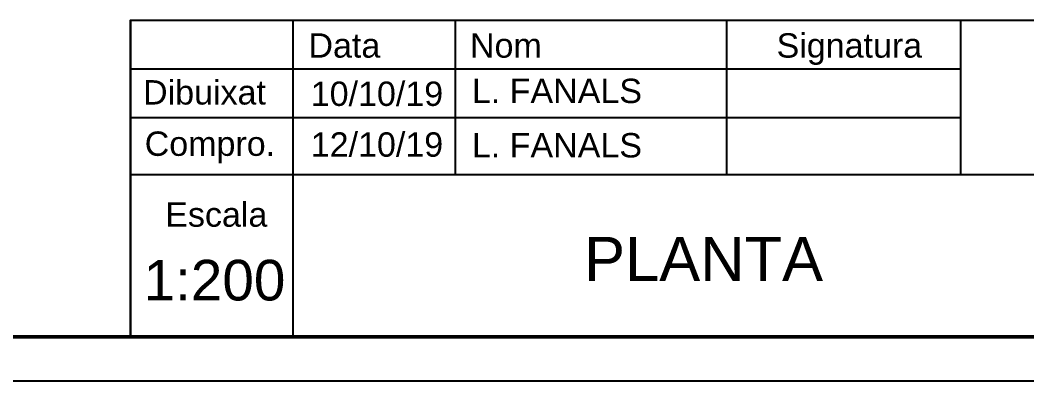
# Model space of a CAD drawing. Header units: millimetres. Extents: x 2412 to 2920, y 1219 to 1516.
# Drawn here: x 2634.2 to 2748.7, y 1219.2 to 1260.2 of the extents above; entities that cross this region are included whole.
import ezdxf

# ---------------------------------------------------------------- set-up
doc = ezdxf.new("R2010")
doc.units = ezdxf.units.MM
doc.linetypes.add('ACAD_ISO02W100', pattern=[15, 12, -3])
doc.layers.add('ELÈCTRICA_15', color=7, linetype='Continuous')
doc.styles.add('ARIAL', font='arial.ttf')

msp = doc.modelspace()

# ---------------------------------------------------------------- linework, layer by layer
at = {"layer": 'ELÈCTRICA_15', "color": 7}
for p, q in [((2646.77, 1260.187), (2812.924, 1260.187)), ((2646.77, 1260.187), (2646.77, 1224.187)), ((2665.232, 1260.187), (2665.232, 1224.187)), ((2683.693, 1260.187), (2683.693, 1242.648)), ((2714.559, 1260.187), (2714.559, 1242.648)), ((2741.201, 1260.187), (2741.201, 1242.648)), ((2646.77, 1254.648), (2741.201, 1254.648)), ((2646.77, 1249.11), (2741.201, 1249.11)), ((2646.77, 1242.648), (2826.77, 1242.648)), ((2646.77, 1224.187), (2826.77, 1224.187))]:
    msp.add_line(p, q, dxfattribs=at)
at = {"layer": 'ELÈCTRICA_15', "lineweight": 50}
msp.add_line((2436.77, 1224.187), (2826.77, 1224.187), dxfattribs=at)
at = {"layer": 'ELÈCTRICA_15', "linetype": 'Continuous'}
msp.add_line((2411.77, 1219.187), (2831.77, 1219.187), dxfattribs=at)
at = {"layer": 'ELÈCTRICA_15'}
msp.add_lwpolyline([(2646.77, 1224.187), (2646.77, 1260.187), (2826.77, 1260.187)], dxfattribs=at)
at = {"layer": 'ELÈCTRICA_15', "color": 7, "linetype": 'ACAD_ISO02W100'}
msp.add_point((2674.463, 1224.187), dxfattribs=at)

# ---------------------------------------------------------------- texts
at = {"layer": 'ELÈCTRICA_15', "color": 7, "style": 'ARIAL'}
for s, p in [('Data', (2667.026, 1255.925)), ('Nom', (2685.395, 1255.925)), ('Signatura', (2720.263, 1255.925)), ('Dibuixat', (2648.217, 1250.596)), ('Compro.', (2648.403, 1244.762)), ('Escala', (2650.74, 1236.706))]:
    msp.add_text(s, height=2.7692, dxfattribs=at).set_placement(p)
at = {"layer": 'ELÈCTRICA_15', "color": 7, "attachment_point": 1, "style": 'ARIAL'}
for s, width, gutter_width, insert, char_height in [('L. FANALS', 32.2116, 12.5, (2685.612, 1253.531), 2.7692), ('L. FANALS', 32.2116, 12.5, (2685.612, 1247.351), 2.7692), ('PLANTA', 68.2147, 1, (2698.378, 1235.544), 5)]:
    msp.add_mtext_dynamic_manual_height_columns(s, width=width, gutter_width=gutter_width, heights=[0], dxfattribs=dict(at, insert=insert, char_height=char_height))
at = {"layer": 'ELÈCTRICA_15', "color": 7, "style": 'ARIAL'}
for tag, p, s, height in [('10/10/19', (2667.289, 1250.437), '----', 2.7692), ('12/10/19', (2667.289, 1244.665), '----', 2.7692), ('1:200', (2648.271, 1228.325), '1/1', 4.6154)]:
    msp.add_attdef(tag, p, s, height=height, dxfattribs=at)

doc.saveas('drawing.dxf')
